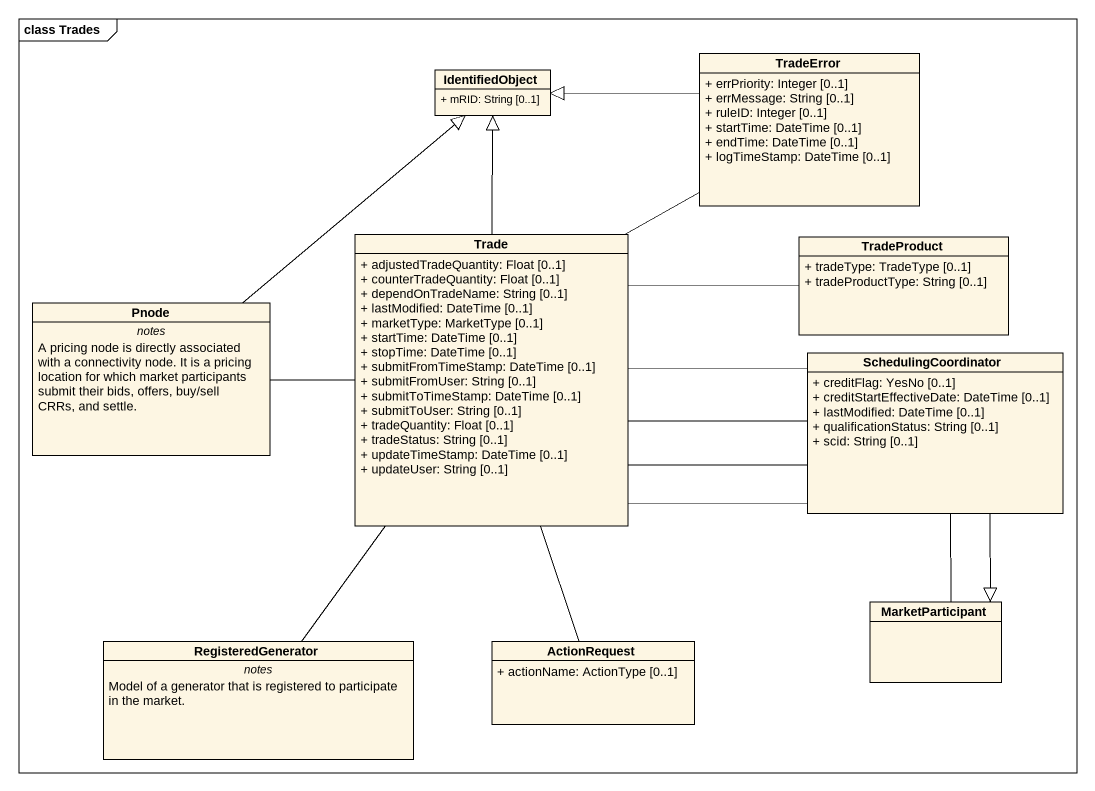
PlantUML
@startuml
mainframe class Trades
hide circle
hide empty members
skinparam classAttributeIconSize 0
class IdentifiedObject {
  + mRID: String [0..1]
}
class TradeError {
  + errPriority: Integer [0..1]
  + errMessage: String [0..1]
  + ruleID: Integer [0..1]
  + startTime: DateTime [0..1]
  + endTime: DateTime [0..1]
  + logTimeStamp: DateTime [0..1]
}
class Trade {
  + adjustedTradeQuantity: Float [0..1]
  + counterTradeQuantity: Float [0..1]
  + dependOnTradeName: String [0..1]
  + lastModified: DateTime [0..1]
  + marketType: MarketType [0..1]
  + startTime: DateTime [0..1]
  + stopTime: DateTime [0..1]
  + submitFromTimeStamp: DateTime [0..1]
  + submitFromUser: String [0..1]
  + submitToTimeStamp: DateTime [0..1]
  + submitToUser: String [0..1]
  + tradeQuantity: Float [0..1]
  + tradeStatus: String [0..1]
  + updateTimeStamp: DateTime [0..1]
  + updateUser: String [0..1]
}
class TradeProduct {
  + tradeType: TradeType [0..1]
  + tradeProductType: String [0..1]
}
class Pnode {
  -- notes --
  A pricing node is directly associated with a connectivity node. It is a pricing location for which market participants submit their bids, offers, buy/sell CRRs, and settle.
}
class SchedulingCoordinator {
  + creditFlag: YesNo [0..1]
  + creditStartEffectiveDate: DateTime [0..1]
  + lastModified: DateTime [0..1]
  + qualificationStatus: String [0..1]
  + scid: String [0..1]
}
class MarketParticipant
class RegisteredGenerator {
  -- notes --
  Model of a generator that is registered to participate in the market.
}
class ActionRequest {
  + actionName: ActionType [0..1]
}
TradeError -left-|> IdentifiedObject
Trade -up-|> IdentifiedObject
Trade -up- TradeError
TradeProduct -left- Trade
Pnode -up-|> IdentifiedObject
Pnode -right- Trade
SchedulingCoordinator -left- Trade
SchedulingCoordinator -left- Trade
SchedulingCoordinator -left- Trade
SchedulingCoordinator -left- Trade
SchedulingCoordinator --|> MarketParticipant
SchedulingCoordinator -- MarketParticipant
RegisteredGenerator -up- Trade
ActionRequest -up- Trade
@enduml
